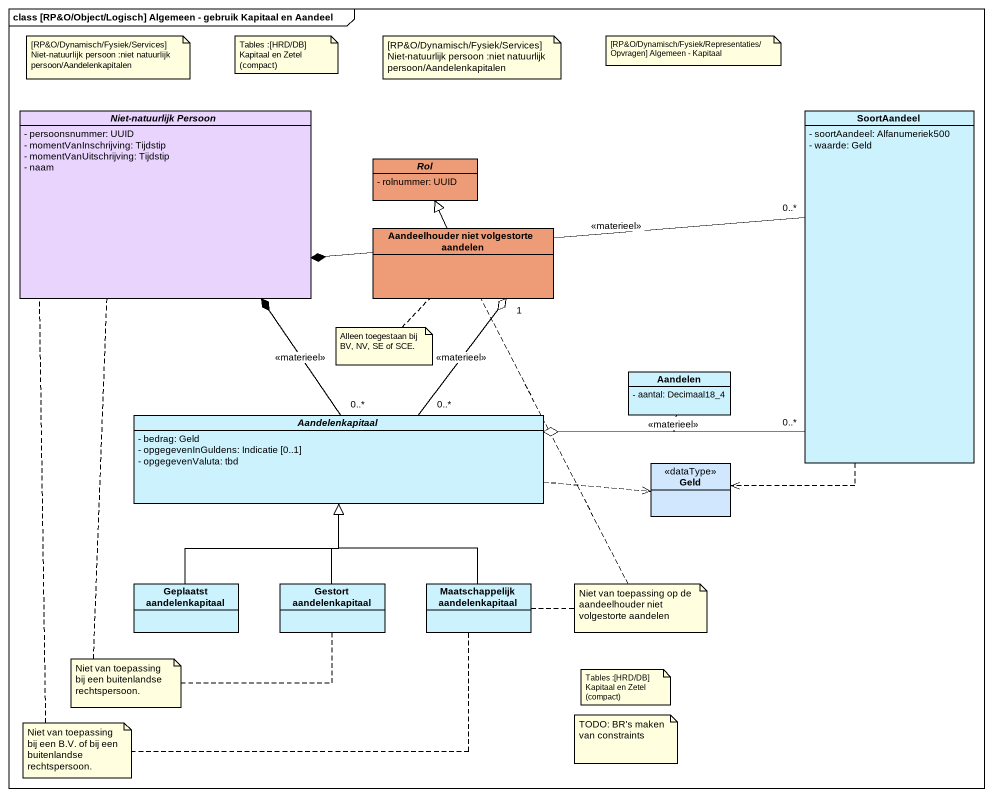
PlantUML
@startuml
mainframe class [RP&O/Object/Logisch] Algemeen - gebruik Kapitaal en Aandeel
hide circle
hide empty members
skinparam classAttributeIconSize 0
abstract class "Niet-natuurlijk Persoon" as Niet_natuurlijk_Persoon #E9D4FE {
  - persoonsnummer: UUID
  - momentVanInschrijving: Tijdstip
  - momentVanUitschrijving: Tijdstip
  - naam
}
class SoortAandeel #CCF2FE {
  - soortAandeel: Alfanumeriek500
  - waarde: Geld
}
abstract class Rol #EE9B78 {
  - rolnummer: UUID
}
class "Aandeelhouder niet volgestorte aandelen" as Aandeelhouder_niet #EE9B78
class Aandelen #CCF2FE {
  - aantal: Decimaal18_4
}
abstract class Aandelenkapitaal #CCF2FE {
  - bedrag: Geld
  - opgegevenInGuldens: Indicatie [0..1]
  - opgegevenValuta: tbd
}
class Geld <<dataType>> #D0E7FE
class "Geplaatst aandelenkapitaal" as Geplaatst_aandelenkapitaal #CCF2FE
class "Gestort aandelenkapitaal" as Gestort_aandelenkapitaal #CCF2FE
class "Maatschappelijk aandelenkapitaal" as Maatschappelijk #CCF2FE
SoortAandeel "0..*" -left-* Niet_natuurlijk_Persoon : <<materieel>>
SoortAandeel "0..*" -left-o Aandelenkapitaal : <<materieel>>
(SoortAandeel, Aandelenkapitaal) .. Aandelen
SoortAandeel ..> Geld
Aandeelhouder_niet -up-|> Rol
Aandelenkapitaal "0..*" -up-* Niet_natuurlijk_Persoon : <<materieel>>
Aandelenkapitaal "0..*" -up-o "1" Aandeelhouder_niet : <<materieel>>
Aandelenkapitaal .right.> Geld
Geplaatst_aandelenkapitaal -up-|> Aandelenkapitaal
Gestort_aandelenkapitaal -up-|> Aandelenkapitaal
Maatschappelijk -up-|> Aandelenkapitaal
note as N1
  [RP&O/Dynamisch/Fysiek/Services] Niet-natuurlijk persoon :niet natuurlijk persoon/Aandelenkapitalen
end note
note as N2
  Tables :[HRD/DB] Kapitaal en Zetel (compact)
end note
note as N3
  [RP&O/Dynamisch/Fysiek/Services] Niet-natuurlijk persoon :niet natuurlijk persoon/Aandelenkapitalen
end note
note as N4
  [RP&O/Dynamisch/Fysiek/Representaties/Opvragen] Algemeen - Kapitaal
end note
note bottom of Aandeelhouder_niet : Alleen toegestaan bij BV, NV, SE of SCE.
note as N6
  Niet van toepassing op de aandeelhouder niet volgestorte aandelen
end note
N6 .. Aandeelhouder_niet
N6 .. Maatschappelijk
note as N7
  Niet van toepassing bij een buitenlandse rechtspersoon.
end note
N7 .. Gestort_aandelenkapitaal
N7 .. Niet_natuurlijk_Persoon
note as N8
  Tables :[HRD/DB] Kapitaal en Zetel (compact)
end note
note as N9
  Niet van toepassing bij een B.V. of bij een buitenlandse rechtspersoon.
end note
N9 .. Maatschappelijk
N9 .. Niet_natuurlijk_Persoon
note as N10
  TODO: BR's maken van constraints
end note
@enduml
